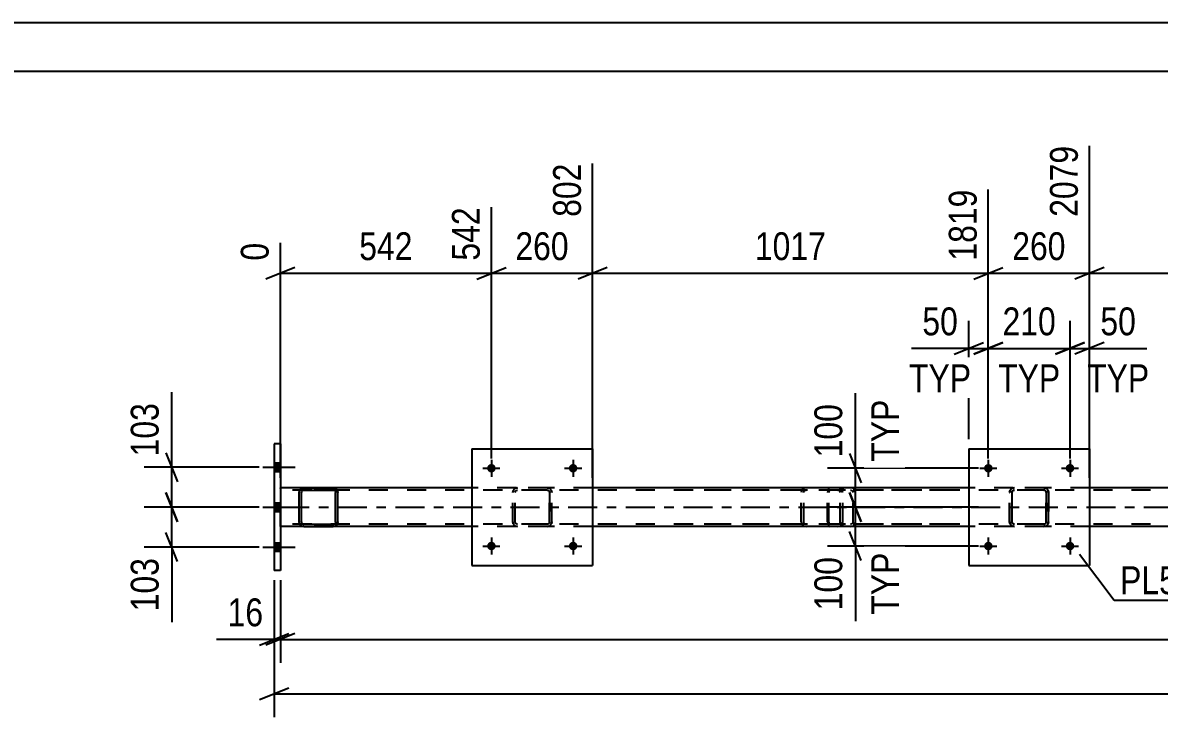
# Model space of a CAD drawing. Header units: millimetres. Extents: x 0 to 841, y 0 to 594.
# Drawn here: x 60.1 to 176.9, y 522.6 to 594 of the extents above; entities that cross this region are included whole.
import ezdxf

# ---------------------------------------------------------------- set-up
doc = ezdxf.new("R2010")
doc.units = ezdxf.units.MM
doc.linetypes.add('DXK_LINE_DOT2', pattern=[3.9198, 1.9599, -1.9599])
doc.linetypes.add('DXK_LINE_DOT3', pattern=[5.9187, 2.979, -0.9799, 0.9799, -0.9799])
doc.styles.add('Arial Narrow', font='ARIALN.TTF', dxfattribs={"height": 0.2})

# ---------------------------------------------------------------- blocks, each defined once
blk = doc.blocks.new('Unknown-283133313-1133')
at = {"color": 5, "linetype": 'Continuous'}
for p, q in [((841, 594), (0, 594)), ((836, 589), (5, 589))]:
    blk.add_line(p, q, dxfattribs=at)
blk = doc.blocks.new('Part-283133313-3833 - 3820')
at = {"color": 7, "linetype": 'DXK_LINE_DOT2'}
for p, q in [((161.54, 545.71), (161.58, 545.89)), ((161.54, 545.71), (161.55, 545.71)), ((161.54, 542.67), (161.54, 545.71)), ((161.59, 545.89), (161.55, 545.71)), ((161.55, 542.67), (161.55, 545.71)), ((161.8, 545.8), (161.78, 545.71)), ((161.79, 545.71), (161.78, 545.71)), ((161.78, 545.71), (161.78, 542.67)), ((161.79, 545.71), (161.81, 545.8)), ((161.79, 542.67), (161.79, 545.71)), ((161.85, 545.88), (161.8, 545.8)), ((161.81, 545.8), (161.86, 545.88)), ((161.84, 546.15), (162.02, 546.19)), ((162.03, 546.19), (161.85, 546.15)), ((161.93, 545.93), (161.85, 545.88)), ((161.86, 545.88), (161.94, 545.93)), ((162.02, 545.95), (161.93, 545.93)), ((161.94, 545.93), (162.03, 545.95)), ((165.07, 546.19), (162.02, 546.19)), ((165.07, 545.95), (162.02, 545.95)), ((165.06, 546.19), (165.25, 546.15)), ((165.15, 545.93), (165.06, 545.95)), ((165.25, 546.15), (165.07, 546.19)), ((165.07, 545.95), (165.16, 545.93)), ((165.23, 545.88), (165.15, 545.93)), ((165.16, 545.93), (165.24, 545.88)), ((165.28, 545.8), (165.23, 545.88)), ((165.24, 545.88), (165.29, 545.8)), ((165.3, 545.71), (165.28, 545.8)), ((165.29, 545.8), (165.31, 545.71)), ((165.31, 545.71), (165.3, 545.71)), ((165.3, 545.71), (165.3, 542.67)), ((165.31, 542.67), (165.31, 545.71)), ((165.51, 545.89), (165.54, 545.72)), ((165.55, 545.71), (165.51, 545.89)), ((165.54, 545.72), (165.54, 545.71)), ((165.55, 545.71), (165.54, 545.71)), ((165.54, 545.71), (165.54, 542.67)), ((165.55, 542.67), (165.55, 545.71)), ((161.55, 542.67), (161.54, 542.67)), ((161.58, 542.48), (161.54, 542.67)), ((161.55, 542.67), (161.59, 542.48)), ((161.78, 542.67), (161.79, 542.67)), ((161.78, 542.67), (161.8, 542.58)), ((161.81, 542.58), (161.79, 542.67)), ((161.8, 542.58), (161.85, 542.5)), ((161.86, 542.5), (161.81, 542.58)), ((162.02, 542.19), (161.84, 542.22)), ((161.85, 542.5), (161.93, 542.45)), ((161.85, 542.22), (162.03, 542.19)), ((161.94, 542.45), (161.86, 542.5)), ((161.93, 542.45), (162.02, 542.43)), ((162.03, 542.43), (161.94, 542.45)), ((165.07, 542.43), (162.02, 542.43)), ((165.07, 542.19), (162.02, 542.19)), ((165.06, 542.43), (165.15, 542.45)), ((165.25, 542.22), (165.06, 542.19)), ((165.16, 542.45), (165.07, 542.43)), ((165.07, 542.19), (165.25, 542.22)), ((165.15, 542.45), (165.23, 542.5)), ((165.24, 542.5), (165.16, 542.45)), ((165.23, 542.5), (165.28, 542.58)), ((165.29, 542.58), (165.24, 542.5)), ((165.28, 542.58), (165.3, 542.67)), ((165.31, 542.67), (165.29, 542.58)), ((165.3, 542.67), (165.31, 542.67)), ((165.54, 542.67), (165.51, 542.48)), ((165.51, 542.48), (165.55, 542.67)), ((165.54, 542.67), (165.55, 542.67))]:
    blk.add_line(p, q, dxfattribs=at)
at = {"color": 7, "linetype": 'DXK_LINE_DOT3'}
blk.add_line((163.56, 544.19), (163.53, 544.19), dxfattribs=at)
at = {"color": 7, "linetype": 'DXK_LINE_DOT2'}
for centre, start, end in [((162.02, 545.71), 112.5, 157.5), ((162.03, 545.71), 112.5, 157.5), ((165.06, 545.71), 22.5, 67.5), ((165.07, 545.71), 22.5, 67.5), ((162.02, 542.67), 202.5, 247.5), ((162.03, 542.67), 202.5, 247.5), ((165.06, 542.67), 292.5, 337.5), ((165.07, 542.67), 292.5, 337.5)]:
    blk.add_arc(centre, 0.48, start, end, dxfattribs=at)
blk = doc.blocks.new('Bolt-283133313-3874 - 3820')
at = {"linetype": 'Continuous'}
for points in [[(86.57, 547.85), (86.57, 548.73), (85.93, 548.73), (85.93, 547.85)], [(86.57, 547.85), (86.57, 548.73), (85.93, 548.73), (85.93, 547.85)], [(86.57, 547.85), (86.57, 548.73), (85.93, 548.73), (85.93, 547.85)], [(86.57, 543.75), (86.57, 544.63), (85.93, 544.63), (85.93, 543.75)], [(86.57, 543.75), (86.57, 544.63), (85.93, 544.63), (85.93, 543.75)], [(86.57, 539.65), (86.57, 540.53), (85.93, 540.53), (85.93, 539.65)], [(86.57, 539.65), (86.57, 540.53), (85.93, 540.53), (85.93, 539.65)], [(86.57, 539.65), (86.57, 540.53), (85.93, 540.53), (85.93, 539.65)]]:
    blk.add_hatch(color=1, dxfattribs=at).paths.add_polyline_path(points)
at = {"color": 1, "linetype": 'Continuous'}
for p, q in [((84.77, 548.29), (88.09, 548.29)), ((84.77, 548.29), (88.09, 548.29)), ((84.77, 548.29), (88.09, 548.29)), ((85.93, 548.73), (86.57, 548.73)), ((85.93, 548.73), (86.57, 548.73)), ((85.93, 548.73), (86.57, 548.73)), ((85.93, 547.85), (86.57, 547.85)), ((85.93, 547.85), (86.57, 547.85)), ((85.93, 547.85), (86.57, 547.85)), ((85.93, 544.63), (86.57, 544.63)), ((85.93, 544.63), (86.57, 544.63)), ((84.77, 544.19), (88.09, 544.19)), ((84.77, 544.19), (88.09, 544.19)), ((85.93, 543.75), (86.57, 543.75)), ((85.93, 543.75), (86.57, 543.75)), ((84.77, 540.09), (88.09, 540.09)), ((84.77, 540.09), (88.09, 540.09)), ((84.77, 540.09), (88.09, 540.09)), ((85.93, 540.53), (86.57, 540.53)), ((85.93, 540.53), (86.57, 540.53)), ((85.93, 540.53), (86.57, 540.53)), ((85.93, 539.65), (86.57, 539.65)), ((85.93, 539.65), (86.57, 539.65)), ((85.93, 539.65), (86.57, 539.65))]:
    blk.add_line(p, q, dxfattribs=at)
blk = doc.blocks.new('Part-283133313-3838 - 3820')
at = {"color": 2, "linetype": 'Continuous'}
for p, q in [((157.35, 550.19), (157.35, 538.19)), ((157.35, 550.19), (169.75, 550.19)), ((169.75, 550.19), (169.75, 538.19)), ((157.35, 538.19), (169.75, 538.19))]:
    blk.add_line(p, q, dxfattribs=at)
blk = doc.blocks.new('Part-283133313-3839 - 3820')
at = {"color": 7, "linetype": 'DXK_LINE_DOT2'}
for p, q in [((110.47, 545.71), (110.51, 545.89)), ((110.51, 545.89), (110.47, 545.71)), ((110.47, 542.67), (110.47, 545.71)), ((110.47, 542.67), (110.47, 545.71)), ((110.71, 545.71), (110.73, 545.8)), ((110.71, 542.67), (110.71, 545.71)), ((110.71, 542.67), (110.71, 545.71)), ((110.73, 545.8), (110.78, 545.88)), ((110.77, 546.15), (110.95, 546.19)), ((110.95, 546.19), (110.77, 546.15)), ((110.78, 545.88), (110.86, 545.93)), ((110.86, 545.93), (110.95, 545.95)), ((113.99, 546.19), (110.95, 546.19)), ((113.99, 545.95), (110.95, 545.95)), ((113.99, 546.19), (114.17, 546.15)), ((114.17, 546.15), (113.99, 546.19)), ((113.99, 545.95), (114.08, 545.93)), ((114.08, 545.93), (114.16, 545.88)), ((114.16, 545.88), (114.21, 545.8)), ((114.21, 545.8), (114.23, 545.71)), ((114.23, 542.67), (114.23, 545.71)), ((114.23, 545.71), (114.23, 542.67)), ((114.43, 545.89), (114.47, 545.71)), ((114.47, 545.71), (114.43, 545.89)), ((114.47, 542.67), (114.47, 545.71)), ((114.47, 542.67), (114.47, 545.71)), ((110.51, 542.48), (110.47, 542.67)), ((110.47, 542.67), (110.51, 542.48)), ((110.73, 542.58), (110.71, 542.67)), ((110.78, 542.5), (110.73, 542.58)), ((110.95, 542.19), (110.77, 542.22)), ((110.77, 542.22), (110.95, 542.19)), ((110.86, 542.45), (110.78, 542.5)), ((110.95, 542.43), (110.86, 542.45)), ((113.99, 542.43), (110.95, 542.43)), ((113.99, 542.19), (110.95, 542.19)), ((114.08, 542.45), (113.99, 542.43)), ((114.17, 542.22), (113.99, 542.19)), ((113.99, 542.19), (114.17, 542.22)), ((114.16, 542.5), (114.08, 542.45)), ((114.21, 542.58), (114.16, 542.5)), ((114.23, 542.67), (114.21, 542.58)), ((114.47, 542.67), (114.43, 542.48)), ((114.43, 542.48), (114.47, 542.67))]:
    blk.add_line(p, q, dxfattribs=at)
at = {"color": 7, "linetype": 'DXK_LINE_DOT3'}
blk.add_line((112.47, 544.19), (112.47, 544.19), dxfattribs=at)
at = {"color": 7, "linetype": 'DXK_LINE_DOT2'}
for centre, start, end in [((110.95, 545.71), 112.5, 157.5), ((110.95, 545.71), 112.5, 157.5), ((113.99, 545.71), 22.5, 67.5), ((113.99, 545.71), 22.5, 67.5), ((110.95, 542.67), 202.5, 247.5), ((110.95, 542.67), 202.5, 247.5), ((113.99, 542.67), 292.5, 337.5), ((113.99, 542.67), 292.5, 337.5)]:
    blk.add_arc(centre, 0.48, start, end, dxfattribs=at)
blk = doc.blocks.new('Part-283133313-3860 - 3820')
at = {"color": 2, "linetype": 'Continuous'}
for p, q in [((106.27, 550.19), (106.27, 538.19)), ((106.27, 550.19), (118.67, 550.19)), ((118.67, 550.19), (118.67, 538.19)), ((106.27, 538.19), (118.67, 538.19))]:
    blk.add_line(p, q, dxfattribs=at)
blk = doc.blocks.new('Bolt-283133313-4101 - 3820')
at = {"linetype": 'Continuous'}
for points in [[(108.71, 548.19, -1), (107.83, 548.19, -1)], [(117.11, 548.19, -1), (116.23, 548.19, -1)]]:
    blk.add_hatch(color=1, dxfattribs=at).paths.add_polyline_path(points)
at = {"color": 1, "linetype": 'Continuous'}
for p, q in [((107.39, 548.19), (109.15, 548.19)), ((108.27, 549.07), (108.27, 547.31)), ((115.79, 548.19), (117.55, 548.19)), ((116.67, 549.07), (116.67, 547.31))]:
    blk.add_line(p, q, dxfattribs=at)
blk = doc.blocks.new('Part-283133313-3882 - 3820')
at = {"color": 2, "linetype": 'Continuous'}
for p, q in [((106.27, 546.19), (86.57, 546.19)), ((157.35, 546.19), (118.67, 546.19)), ((208.43, 546.19), (169.75, 546.19)), ((88.97, 542.19), (86.57, 542.19)), ((106.27, 542.19), (92.02, 542.19)), ((157.35, 542.19), (118.67, 542.19)), ((208.43, 542.19), (169.75, 542.19))]:
    blk.add_line(p, q, dxfattribs=at)
at = {"color": 7, "linetype": 'DXK_LINE_DOT2'}
for p, q in [((86.57, 542.19), (86.57, 546.19)), ((748.32, 545.95), (86.57, 545.95)), ((118.67, 546.19), (106.27, 546.19)), ((169.75, 546.19), (157.35, 546.19)), ((748.32, 542.43), (86.57, 542.43)), ((92.02, 542.19), (88.97, 542.19)), ((118.67, 542.19), (106.27, 542.19)), ((169.75, 542.19), (157.35, 542.19))]:
    blk.add_line(p, q, dxfattribs=at)
at = {"color": 7, "linetype": 'DXK_LINE_DOT3'}
blk.add_line((86.57, 544.19), (748.32, 544.19), dxfattribs=at)
blk = doc.blocks.new('Part-283133313-3883 - 3820')
at = {"color": 2, "linetype": 'Continuous'}
for p, q in [((88.53, 545.89), (88.49, 545.71)), ((88.49, 542.67), (88.49, 545.71)), ((88.75, 545.8), (88.73, 545.71)), ((88.73, 542.67), (88.73, 545.71)), ((88.8, 545.88), (88.75, 545.8)), ((88.97, 546.19), (88.79, 546.15)), ((88.8, 545.88), (88.88, 545.93)), ((88.88, 545.93), (88.97, 545.95)), ((88.97, 546.19), (92.01, 546.19)), ((88.97, 546.19), (88.97, 546.19)), ((88.97, 545.95), (92.01, 545.95)), ((88.97, 545.95), (88.97, 545.95)), ((92.01, 546.19), (92.01, 546.19)), ((92.2, 546.15), (92.01, 546.19)), ((92.01, 545.95), (92.01, 545.95)), ((92.01, 545.95), (92.1, 545.93)), ((92.1, 545.93), (92.18, 545.88)), ((92.18, 545.88), (92.23, 545.8)), ((92.23, 545.8), (92.25, 545.71)), ((92.25, 542.67), (92.25, 545.71)), ((92.49, 545.71), (92.46, 545.89)), ((92.49, 542.67), (92.49, 545.71)), ((88.49, 542.67), (88.53, 542.48)), ((88.73, 542.67), (88.75, 542.58)), ((88.75, 542.58), (88.8, 542.5)), ((88.79, 542.22), (88.97, 542.19)), ((88.88, 542.45), (88.8, 542.5)), ((88.97, 542.43), (88.88, 542.45)), ((88.97, 542.43), (92.01, 542.43)), ((88.97, 542.43), (88.97, 542.43)), ((88.97, 542.19), (92.01, 542.19)), ((88.97, 542.19), (88.97, 542.19)), ((92.1, 542.45), (92.01, 542.43)), ((92.01, 542.43), (92.01, 542.43)), ((92.01, 542.19), (92.2, 542.22)), ((92.01, 542.19), (92.01, 542.19)), ((92.18, 542.5), (92.1, 542.45)), ((92.23, 542.58), (92.18, 542.5)), ((92.25, 542.67), (92.23, 542.58)), ((92.46, 542.48), (92.49, 542.67))]:
    blk.add_line(p, q, dxfattribs=at)
at = {"color": 7, "linetype": 'DXK_LINE_DOT2'}
for p, q in [((88.49, 545.71), (88.53, 545.89)), ((88.75, 545.8), (88.75, 545.8)), ((88.79, 546.15), (88.97, 546.19)), ((88.88, 545.93), (88.8, 545.88)), ((88.8, 545.88), (88.8, 545.88)), ((88.97, 545.95), (88.88, 545.93)), ((88.97, 546.19), (92.01, 546.19)), ((92.01, 545.95), (88.97, 545.95)), ((92.01, 546.19), (92.2, 546.15)), ((92.1, 545.93), (92.01, 545.95)), ((92.1, 545.93), (92.1, 545.93)), ((92.18, 545.88), (92.18, 545.88)), ((92.18, 545.88), (92.18, 545.88)), ((92.23, 545.8), (92.23, 545.8)), ((92.23, 545.8), (92.23, 545.8)), ((92.46, 545.89), (92.49, 545.71)), ((88.53, 542.48), (88.49, 542.67)), ((88.73, 542.67), (88.73, 542.67)), ((88.97, 542.19), (88.79, 542.22)), ((88.88, 542.45), (88.97, 542.43)), ((88.97, 542.43), (92.01, 542.43)), ((88.97, 542.19), (92.01, 542.19)), ((92.01, 542.43), (92.1, 542.45)), ((92.2, 542.22), (92.01, 542.19)), ((92.1, 542.45), (92.18, 542.5)), ((92.25, 542.67), (92.25, 542.67)), ((92.49, 542.67), (92.46, 542.48))]:
    blk.add_line(p, q, dxfattribs=at)
at = {"color": 2, "linetype": 'Continuous'}
for centre, start, end in [((88.97, 545.71), 112.5001, 157.5001), ((92.01, 545.71), 22.5001, 67.5001), ((88.97, 542.67), 202.5001, 247.5001), ((92.01, 542.67), 292.5001, 337.5001)]:
    blk.add_arc(centre, 0.48, start, end, dxfattribs=at)
at = {"color": 7, "linetype": 'DXK_LINE_DOT2'}
for centre, start, end in [((88.97, 545.71), 112.5001, 157.5001), ((92.01, 545.71), 22.5001, 67.5001), ((88.97, 542.67), 202.5001, 247.5001), ((92.01, 542.67), 292.5001, 337.5001)]:
    blk.add_arc(centre, 0.48, start, end, dxfattribs=at)
blk = doc.blocks.new('Part-283133313-3943 - 3820')
at = {"color": 2, "linetype": 'Continuous'}
for p, q in [((86.57, 550.69), (85.93, 550.69)), ((85.93, 550.69), (85.93, 537.69)), ((86.57, 550.69), (86.57, 537.69)), ((86.57, 537.69), (85.93, 537.69))]:
    blk.add_line(p, q, dxfattribs=at)
blk = doc.blocks.new('Part-283133313-4075 - 3820')
at = {"color": 7, "linetype": 'DXK_LINE_DOT2'}
for p, q in [((143.87, 546.19), (128.88, 546.19)), ((143.87, 545.95), (128.88, 545.95)), ((140.16, 545.88), (140.12, 545.71)), ((140.12, 542.67), (140.12, 545.71)), ((140.16, 545.89), (140.16, 545.88)), ((140.38, 545.71), (140.39, 545.8)), ((140.38, 542.67), (140.38, 545.71)), ((140.39, 545.8), (140.45, 545.88)), ((140.63, 546.19), (140.44, 546.15)), ((140.45, 545.88), (140.53, 545.93)), ((140.53, 545.93), (140.63, 545.95)), ((144.06, 546.15), (143.87, 546.19)), ((143.87, 545.95), (143.96, 545.93)), ((143.96, 545.93), (144.05, 545.88)), ((144.05, 545.88), (144.1, 545.8)), ((144.1, 545.8), (144.12, 545.71)), ((144.12, 542.67), (144.12, 545.71)), ((144.34, 545.88), (144.34, 545.89)), ((144.38, 545.71), (144.34, 545.88)), ((144.38, 542.67), (144.38, 545.71)), ((143.87, 542.43), (128.88, 542.43)), ((143.87, 542.19), (128.88, 542.19)), ((140.12, 542.67), (140.16, 542.48)), ((140.39, 542.58), (140.38, 542.67)), ((140.45, 542.5), (140.39, 542.58)), ((140.44, 542.23), (140.63, 542.19)), ((140.53, 542.45), (140.45, 542.5)), ((140.63, 542.43), (140.53, 542.45)), ((143.96, 542.45), (143.87, 542.43)), ((143.87, 542.19), (144.06, 542.23)), ((144.05, 542.5), (143.96, 542.45)), ((144.1, 542.58), (144.05, 542.5)), ((144.12, 542.67), (144.1, 542.58)), ((144.34, 542.48), (144.38, 542.67))]:
    blk.add_line(p, q, dxfattribs=at)
for centre, start, end in [((140.61, 545.69), 110.7583, 155.68), ((143.89, 545.69), 24.32, 69.2417), ((140.61, 542.69), 204.32, 249.2417), ((143.89, 542.69), 290.7583, 335.68)]:
    blk.add_arc(centre, 0.496, start, end, dxfattribs=at)
blk = doc.blocks.new('Part-283133313-4076 - 3820')
at = {"color": 7, "linetype": 'DXK_LINE_DOT2'}
for p, q in [((142.85, 545.89), (142.83, 545.71)), ((142.83, 542.67), (142.83, 545.71)), ((142.91, 546.05), (142.85, 545.89)), ((143, 546.15), (142.91, 546.05)), ((142.96, 545.71), (142.98, 545.8)), ((142.96, 542.67), (142.96, 545.71)), ((142.98, 545.8), (143, 545.88)), ((143.1, 546.19), (143, 546.15)), ((143, 545.88), (143.05, 545.93)), ((143.05, 545.93), (143.1, 545.95)), ((155.26, 546.19), (143.1, 546.19)), ((155.26, 545.95), (143.1, 545.95)), ((144.38, 546.19), (144.38, 545.95)), ((145.38, 546.15), (145.19, 546.19)), ((145.19, 545.95), (145.29, 545.93)), ((145.29, 545.93), (145.37, 545.88)), ((145.37, 545.88), (145.42, 545.8)), ((145.42, 545.8), (145.44, 545.71)), ((145.44, 542.67), (145.44, 545.71)), ((145.66, 545.88), (145.66, 545.89)), ((145.69, 545.71), (145.66, 545.88)), ((145.69, 542.67), (145.69, 545.71)), ((142.83, 542.67), (142.85, 542.48)), ((142.85, 542.48), (142.91, 542.33)), ((142.91, 542.33), (143, 542.23)), ((142.98, 542.58), (142.96, 542.67)), ((143, 542.5), (142.98, 542.58)), ((143.05, 542.45), (143, 542.5)), ((143, 542.23), (143.1, 542.19)), ((143.1, 542.43), (143.05, 542.45)), ((155.26, 542.43), (143.1, 542.43)), ((155.26, 542.19), (143.1, 542.19)), ((144.38, 542.19), (144.38, 542.43)), ((145.29, 542.45), (145.19, 542.43)), ((145.19, 542.19), (145.38, 542.23)), ((145.37, 542.5), (145.29, 542.45)), ((145.42, 542.58), (145.37, 542.5)), ((145.44, 542.67), (145.42, 542.58)), ((145.66, 542.48), (145.69, 542.67))]:
    blk.add_line(p, q, dxfattribs=at)
for centre, start, end in [((145.21, 545.69), 23.8494, 68.8059), ((145.21, 542.68), 291.1941, 336.1506)]:
    blk.add_arc(centre, 0.492, start, end, dxfattribs=at)
blk = doc.blocks.new('Bolt-283133313-4102 - 3820')
at = {"linetype": 'Continuous'}
for points in [[(108.71, 540.19, -1), (107.83, 540.19, -1)], [(117.11, 540.19, -1), (116.23, 540.19, -1)]]:
    blk.add_hatch(color=1, dxfattribs=at).paths.add_polyline_path(points)
at = {"color": 1, "linetype": 'Continuous'}
for p, q in [((108.27, 541.07), (108.27, 539.31)), ((116.67, 541.07), (116.67, 539.31)), ((107.39, 540.19), (109.15, 540.19)), ((115.79, 540.19), (117.55, 540.19))]:
    blk.add_line(p, q, dxfattribs=at)
blk = doc.blocks.new('Bolt-283133313-4103 - 3820')
at = {"linetype": 'Continuous'}
for points in [[(159.79, 548.19, -1), (158.91, 548.19, -1)], [(168.19, 548.19, -1), (167.31, 548.19, -1)]]:
    blk.add_hatch(color=1, dxfattribs=at).paths.add_polyline_path(points)
at = {"color": 1, "linetype": 'Continuous'}
for p, q in [((158.47, 548.19), (160.23, 548.19)), ((159.35, 549.07), (159.35, 547.31)), ((166.87, 548.19), (168.63, 548.19)), ((167.75, 549.07), (167.75, 547.31))]:
    blk.add_line(p, q, dxfattribs=at)
blk = doc.blocks.new('Bolt-283133313-4104 - 3820')
at = {"linetype": 'Continuous'}
for points in [[(159.79, 540.19, -1), (158.91, 540.19, -1)], [(168.19, 540.19, -1), (167.31, 540.19, -1)]]:
    blk.add_hatch(color=1, dxfattribs=at).paths.add_polyline_path(points)
at = {"color": 1, "linetype": 'Continuous'}
for p, q in [((159.35, 541.07), (159.35, 539.31)), ((167.75, 541.07), (167.75, 539.31)), ((158.47, 540.19), (160.23, 540.19)), ((166.87, 540.19), (168.63, 540.19))]:
    blk.add_line(p, q, dxfattribs=at)
blk = doc.blocks.new('StraightDimension-283133313-4139 - 3820')
at = {"color": 7, "linetype": 'Continuous'}
for p, q in [((86.57, 536.69), (86.57, 528.19)), ((88.07, 531.19), (85.07, 529.99)), ((86.57, 530.59), (785.44, 530.59))]:
    blk.add_line(p, q, dxfattribs=at)
blk = doc.blocks.new('StraightDimension-283133313-13823 - 3820')
at = {"color": 7, "linetype": 'Continuous'}
for p, q in [((108.27, 549.19), (108.27, 575.02)), ((86.57, 547.19), (86.57, 571.36)), ((88.07, 568.84), (85.07, 567.64)), ((86.57, 568.24), (108.27, 568.24)), ((106.77, 567.64), (109.77, 568.84))]:
    blk.add_line(p, q, dxfattribs=at)
at = {"color": 0}
blk.add_wipeout([(100.76, 568.99), (100.76, 573.19), (94.08, 573.19), (94.08, 568.99)], dxfattribs=at)
at = {"color": 3, "style": 'Arial Narrow'}
blk.add_text('542', height=2.863, dxfattribs=at).set_placement((94.68, 569.59))
at = {"color": 0, "linetype": 'Continuous'}
for points in [[(107.67, 575.62), (103.47, 575.62), (103.47, 568.94), (107.67, 568.94)], [(85.97, 571.96), (81.77, 571.96), (81.77, 568.94), (85.97, 568.94)]]:
    blk.add_wipeout(points, dxfattribs=at)
at = {"color": 3, "linetype": 'Continuous', "style": 'Arial Narrow'}
for s, height, p in [('542', 2.863, (107.07, 569.54)), ('0', 2.86, (85.37, 569.54))]:
    blk.add_text(s, height=height, rotation=90.0002, dxfattribs=at).set_placement(p)
blk = doc.blocks.new('StraightDimension-283133313-4739 - 3820')
at = {"color": 7, "linetype": 'Continuous'}
for p, q in [((145.68, 548.19), (145.68, 555.92)), ((145.68, 548.19), (145.68, 555.92)), ((145.08, 549.69), (146.28, 546.69)), ((158.35, 548.19), (142.83, 548.19)), ((145.68, 544.19), (145.68, 548.19)), ((146.28, 542.69), (145.08, 545.69)), ((158.35, 544.19), (142.83, 544.19))]:
    blk.add_line(p, q, dxfattribs=at)
at = {"color": 0}
blk.add_wipeout([(144.93, 555.4), (140.73, 555.4), (140.73, 548.71), (144.93, 548.71)], dxfattribs=at)
at = {"color": 0, "linetype": 'Continuous'}
blk.add_wipeout([(150.78, 555.85), (146.58, 555.85), (146.58, 548.26), (150.78, 548.26)], dxfattribs=at)
at = {"color": 3, "linetype": 'Continuous', "style": 'Arial Narrow'}
blk.add_text('TYP', height=2.863, rotation=90.0002, dxfattribs=at).set_placement((150.18, 548.86))
at = {"color": 3, "style": 'Arial Narrow'}
blk.add_text('100', height=2.863, rotation=90.0002, dxfattribs=at).set_placement((144.33, 549.31))
blk = doc.blocks.new('StraightDimension-283133313-4118 - 3820')
at = {"color": 7, "linetype": 'Continuous'}
for p, q in [((85.93, 536.69), (85.93, 522.58)), ((87.43, 525.58), (84.43, 524.38)), ((85.93, 524.98), (786.08, 524.98))]:
    blk.add_line(p, q, dxfattribs=at)
blk = doc.blocks.new('StraightDimension-283133313-4149 - 3820')
at = {"color": 7, "linetype": 'Continuous'}
for p, q in [((85.93, 536.69), (85.93, 528.19)), ((86.57, 536.69), (86.57, 528.19)), ((85.93, 530.59), (80.02, 530.59)), ((85.93, 530.59), (80.02, 530.59)), ((84.43, 529.99), (87.43, 531.19)), ((88.07, 531.19), (85.07, 529.99)), ((85.93, 530.59), (86.57, 530.59))]:
    blk.add_line(p, q, dxfattribs=at)
at = {"color": 0}
blk.add_wipeout([(85.41, 531.34), (85.41, 535.54), (80.55, 535.54), (80.55, 531.34)], dxfattribs=at)
at = {"color": 3, "style": 'Arial Narrow'}
blk.add_text('16', height=2.863, dxfattribs=at).set_placement((81.15, 531.94))
blk = doc.blocks.new('StraightDimension-283133313-4673 - 3820')
at = {"color": 7, "linetype": 'Continuous'}
for p, q in [((157.35, 551.19), (157.35, 563.36)), ((159.35, 549.19), (159.35, 563.36)), ((155.85, 559.91), (158.85, 561.11)), ((160.85, 561.11), (157.85, 559.91)), ((157.35, 560.51), (151.44, 560.51)), ((157.35, 560.51), (151.44, 560.51)), ((157.35, 560.51), (159.35, 560.51))]:
    blk.add_line(p, q, dxfattribs=at)
at = {"color": 0}
blk.add_wipeout([(156.82, 561.26), (156.82, 565.46), (151.97, 565.46), (151.97, 561.26)], dxfattribs=at)
at = {"color": 0, "linetype": 'Continuous'}
blk.add_wipeout([(158.19, 555.41), (158.19, 559.61), (150.6, 559.61), (150.6, 555.41)], dxfattribs=at)
at = {"color": 3, "style": 'Arial Narrow'}
blk.add_text('50', height=2.863, dxfattribs=at).set_placement((152.57, 561.86))
at = {"color": 3, "linetype": 'Continuous', "style": 'Arial Narrow'}
blk.add_text('TYP', height=2.863, dxfattribs=at).set_placement((151.2, 556.01))
blk = doc.blocks.new('StraightDimension-283133313-4686 - 3820')
at = {"color": 7, "linetype": 'Continuous'}
for p, q in [((159.35, 549.19), (159.35, 563.36)), ((167.75, 549.19), (167.75, 563.36)), ((157.85, 559.91), (160.85, 561.11)), ((169.25, 561.11), (166.25, 559.91)), ((159.35, 560.51), (167.75, 560.51))]:
    blk.add_line(p, q, dxfattribs=at)
at = {"color": 0}
blk.add_wipeout([(166.89, 561.26), (166.89, 565.46), (160.21, 565.46), (160.21, 561.26)], dxfattribs=at)
at = {"color": 0, "linetype": 'Continuous'}
blk.add_wipeout([(167.34, 555.41), (167.34, 559.61), (159.76, 559.61), (159.76, 555.41)], dxfattribs=at)
at = {"color": 3, "style": 'Arial Narrow'}
blk.add_text('210', height=2.863, dxfattribs=at).set_placement((160.81, 561.86))
at = {"color": 3, "linetype": 'Continuous', "style": 'Arial Narrow'}
blk.add_text('TYP', height=2.863, dxfattribs=at).set_placement((160.36, 556.01))
blk = doc.blocks.new('StraightDimension-283133313-4702 - 3820')
at = {"color": 7, "linetype": 'Continuous'}
for p, q in [((167.75, 549.19), (167.75, 563.36)), ((169.75, 551.19), (169.75, 563.36)), ((166.25, 559.91), (169.25, 561.11)), ((171.25, 561.11), (168.25, 559.91)), ((167.75, 560.51), (169.75, 560.51)), ((169.75, 560.51), (175.66, 560.51)), ((169.75, 560.51), (175.66, 560.51))]:
    blk.add_line(p, q, dxfattribs=at)
at = {"color": 0}
blk.add_wipeout([(175.13, 561.26), (175.13, 565.46), (170.27, 565.46), (170.27, 561.26)], dxfattribs=at)
at = {"color": 0, "linetype": 'Continuous'}
blk.add_wipeout([(176.5, 555.41), (176.5, 559.61), (168.91, 559.61), (168.91, 555.41)], dxfattribs=at)
at = {"color": 3, "style": 'Arial Narrow'}
blk.add_text('50', height=2.863, dxfattribs=at).set_placement((170.87, 561.86))
at = {"color": 3, "linetype": 'Continuous', "style": 'Arial Narrow'}
blk.add_text('TYP', height=2.863, dxfattribs=at).set_placement((169.51, 556.01))
blk = doc.blocks.new('StraightDimension-283133313-4716 - 3820')
at = {"color": 7, "linetype": 'Continuous'}
for p, q in [((145.08, 545.69), (146.28, 542.69)), ((158.35, 544.19), (142.83, 544.19)), ((145.68, 540.19), (145.68, 544.19)), ((146.28, 538.69), (145.08, 541.69)), ((158.35, 540.19), (142.83, 540.19)), ((145.68, 540.19), (145.68, 532.45)), ((145.68, 540.19), (145.68, 532.45))]:
    blk.add_line(p, q, dxfattribs=at)
at = {"color": 0, "linetype": 'Continuous'}
blk.add_wipeout([(150.78, 540.12), (146.58, 540.12), (146.58, 532.53), (150.78, 532.53)], dxfattribs=at)
at = {"color": 0}
blk.add_wipeout([(144.93, 539.66), (140.73, 539.66), (140.73, 532.98), (144.93, 532.98)], dxfattribs=at)
at = {"color": 3, "style": 'Arial Narrow'}
blk.add_text('100', height=2.863, rotation=90.0002, dxfattribs=at).set_placement((144.33, 533.58))
at = {"color": 3, "linetype": 'Continuous', "style": 'Arial Narrow'}
blk.add_text('TYP', height=2.863, rotation=90.0002, dxfattribs=at).set_placement((150.18, 533.13))
blk = doc.blocks.new('StraightDimension-283133313-4768 - 3820')
at = {"color": 7, "linetype": 'Continuous'}
for p, q in [((74.81, 545.69), (76.01, 542.69)), ((84.41, 544.19), (72.56, 544.19)), ((75.41, 540.09), (75.41, 544.19)), ((76.01, 538.59), (74.81, 541.59)), ((84.41, 540.09), (72.56, 540.09)), ((75.41, 540.09), (75.41, 532.35)), ((75.41, 540.09), (75.41, 532.35))]:
    blk.add_line(p, q, dxfattribs=at)
at = {"color": 0}
blk.add_wipeout([(74.66, 539.56), (70.46, 539.56), (70.46, 532.88), (74.66, 532.88)], dxfattribs=at)
at = {"color": 3, "style": 'Arial Narrow'}
blk.add_text('103', height=2.863, rotation=90.0002, dxfattribs=at).set_placement((74.06, 533.48))
blk = doc.blocks.new('StraightDimension-283133313-4781 - 3820')
at = {"color": 7, "linetype": 'Continuous'}
for p, q in [((75.41, 548.29), (75.41, 556.02)), ((75.41, 548.29), (75.41, 556.02)), ((74.81, 549.79), (76.01, 546.79)), ((84.41, 548.29), (72.56, 548.29)), ((75.41, 544.19), (75.41, 548.29)), ((76.01, 542.69), (74.81, 545.69)), ((84.41, 544.19), (72.56, 544.19))]:
    blk.add_line(p, q, dxfattribs=at)
at = {"color": 0}
blk.add_wipeout([(74.66, 555.5), (70.46, 555.5), (70.46, 548.81), (74.66, 548.81)], dxfattribs=at)
at = {"color": 3, "style": 'Arial Narrow'}
blk.add_text('103', height=2.863, rotation=90.0002, dxfattribs=at).set_placement((74.06, 549.41))
blk = doc.blocks.new('StraightDimension-283133313-13819 - 3820')
at = {"color": 7, "linetype": 'Continuous'}
for p, q in [((169.75, 547.19), (169.75, 581.35)), ((210.43, 549.19), (210.43, 576.85)), ((171.25, 568.84), (168.25, 567.64)), ((169.75, 568.24), (210.43, 568.24)), ((208.93, 567.64), (211.93, 568.84))]:
    blk.add_line(p, q, dxfattribs=at)
at = {"color": 0}
blk.add_wipeout([(194.35, 568.99), (194.35, 573.19), (185.83, 573.19), (185.83, 568.99)], dxfattribs=at)
at = {"color": 3, "style": 'Arial Narrow'}
blk.add_text('1017', height=2.863, dxfattribs=at).set_placement((186.43, 569.59))
at = {"color": 0, "linetype": 'Continuous'}
blk.add_wipeout([(209.83, 577.45), (205.63, 577.45), (205.63, 568.94), (209.83, 568.94)], dxfattribs=at)
at = {"color": 3, "linetype": 'Continuous', "style": 'Arial Narrow'}
blk.add_text('3096', height=2.863, rotation=90.0002, dxfattribs=at).set_placement((209.23, 569.54))
blk = doc.blocks.new('StraightDimension-283133313-13820 - 3820')
at = {"color": 7, "linetype": 'Continuous'}
for p, q in [((169.75, 547.19), (169.75, 581.35)), ((159.35, 549.19), (159.35, 576.85)), ((157.85, 567.64), (160.85, 568.84)), ((159.35, 568.24), (169.75, 568.24)), ((171.25, 568.84), (168.25, 567.64))]:
    blk.add_line(p, q, dxfattribs=at)
at = {"color": 0}
blk.add_wipeout([(167.89, 568.99), (167.89, 573.19), (161.21, 573.19), (161.21, 568.99)], dxfattribs=at)
at = {"color": 3, "style": 'Arial Narrow'}
blk.add_text('260', height=2.863, dxfattribs=at).set_placement((161.81, 569.59))
at = {"color": 0, "linetype": 'Continuous'}
blk.add_wipeout([(169.15, 581.95), (164.95, 581.95), (164.95, 573.44), (169.15, 573.44)], dxfattribs=at)
at = {"color": 3, "linetype": 'Continuous', "style": 'Arial Narrow'}
blk.add_text('2079', height=2.863, rotation=90.0002, dxfattribs=at).set_placement((168.55, 574.04))
blk = doc.blocks.new('StraightDimension-283133313-13821 - 3820')
at = {"color": 7, "linetype": 'Continuous'}
for p, q in [((118.67, 547.19), (118.67, 579.52)), ((159.35, 549.19), (159.35, 576.85)), ((120.17, 568.84), (117.17, 567.64)), ((118.67, 568.24), (159.35, 568.24)), ((157.85, 567.64), (160.85, 568.84))]:
    blk.add_line(p, q, dxfattribs=at)
at = {"color": 0}
blk.add_wipeout([(143.27, 568.99), (143.27, 573.19), (134.75, 573.19), (134.75, 568.99)], dxfattribs=at)
at = {"color": 3, "style": 'Arial Narrow'}
blk.add_text('1017', height=2.863, dxfattribs=at).set_placement((135.35, 569.59))
at = {"color": 0, "linetype": 'Continuous'}
blk.add_wipeout([(158.75, 577.45), (154.55, 577.45), (154.55, 568.94), (158.75, 568.94)], dxfattribs=at)
at = {"color": 3, "linetype": 'Continuous', "style": 'Arial Narrow'}
blk.add_text('1819', height=2.863, rotation=90.0002, dxfattribs=at).set_placement((158.15, 569.54))
blk = doc.blocks.new('StraightDimension-283133313-13822 - 3820')
at = {"color": 7, "linetype": 'Continuous'}
for p, q in [((118.67, 547.19), (118.67, 579.52)), ((108.27, 549.19), (108.27, 575.02)), ((106.77, 567.64), (109.77, 568.84)), ((108.27, 568.24), (118.67, 568.24)), ((120.17, 568.84), (117.17, 567.64))]:
    blk.add_line(p, q, dxfattribs=at)
at = {"color": 0}
blk.add_wipeout([(116.81, 568.99), (116.81, 573.19), (110.13, 573.19), (110.13, 568.99)], dxfattribs=at)
at = {"color": 3, "style": 'Arial Narrow'}
blk.add_text('260', height=2.863, dxfattribs=at).set_placement((110.73, 569.59))
at = {"color": 0, "linetype": 'Continuous'}
blk.add_wipeout([(118.07, 580.12), (113.87, 580.12), (113.87, 573.44), (118.07, 573.44)], dxfattribs=at)
at = {"color": 3, "linetype": 'Continuous', "style": 'Arial Narrow'}
blk.add_text('802', height=2.863, rotation=90.0002, dxfattribs=at).set_placement((117.47, 574.04))
blk = doc.blocks.new('Mark-283133313-3834 - 3820')
at = {"color": 30, "linetype": 'Continuous'}
for p, q in [((168.72, 539.37), (172.3, 534.64)), ((172.3, 534.64), (183.01, 534.64))]:
    blk.add_line(p, q, dxfattribs=at)
at = {"color": 0}
blk.add_wipeout([(182.41, 535.24), (182.41, 538.24), (172.9, 538.24), (172.9, 535.24)], dxfattribs=at)
blk.add_wipeout([(182.41, 535.24), (182.41, 538.24), (172.9, 538.24), (172.9, 535.24)], dxfattribs=at)
at = {"color": 3, "style": 'Arial Narrow'}
blk.add_text('PL581', height=2.863, dxfattribs=at).set_placement((172.9, 535.24))

msp = doc.modelspace()

# ---------------------------------------------------------------- block references
for name in ['Unknown-283133313-1133', 'Part-283133313-3943 - 3820', 'Part-283133313-3860 - 3820', 'Part-283133313-3838 - 3820', 'Bolt-283133313-3874 - 3820', 'Part-283133313-3882 - 3820', 'Bolt-283133313-4101 - 3820', 'Bolt-283133313-4103 - 3820', 'Part-283133313-3883 - 3820', 'Part-283133313-3839 - 3820', 'Part-283133313-4075 - 3820', 'Part-283133313-4076 - 3820', 'Part-283133313-3833 - 3820', 'Bolt-283133313-4102 - 3820', 'Bolt-283133313-4104 - 3820']:
    msp.add_blockref(name, (0, 0))

# ---------------------------------------------------------------- next in the draw order: block references
for name in ['StraightDimension-283133313-13823 - 3820', 'StraightDimension-283133313-4739 - 3820', 'StraightDimension-283133313-4139 - 3820']:
    msp.add_blockref(name, (0, 0))

# ---------------------------------------------------------------- next in the draw order: block references
for name in ['StraightDimension-283133313-4673 - 3820', 'StraightDimension-283133313-4118 - 3820']:
    msp.add_blockref(name, (0, 0))

# ---------------------------------------------------------------- next in the draw order: block references
for name in ['StraightDimension-283133313-4686 - 3820', 'StraightDimension-283133313-4716 - 3820', 'Mark-283133313-3834 - 3820', 'StraightDimension-283133313-4149 - 3820']:
    msp.add_blockref(name, (0, 0))

# ---------------------------------------------------------------- next in the draw order: block references
for name in ['StraightDimension-283133313-4702 - 3820', 'StraightDimension-283133313-4768 - 3820']:
    msp.add_blockref(name, (0, 0))

# ---------------------------------------------------------------- next in the draw order: block references
for name in ['StraightDimension-283133313-13819 - 3820', 'StraightDimension-283133313-4781 - 3820']:
    msp.add_blockref(name, (0, 0))

# ---------------------------------------------------------------- next in the draw order: block references
msp.add_blockref('StraightDimension-283133313-13820 - 3820', (0, 0))

# ---------------------------------------------------------------- next in the draw order: block references
msp.add_blockref('StraightDimension-283133313-13821 - 3820', (0, 0))

# ---------------------------------------------------------------- next in the draw order: block references
msp.add_blockref('StraightDimension-283133313-13822 - 3820', (0, 0))

doc.saveas('drawing.dxf')
